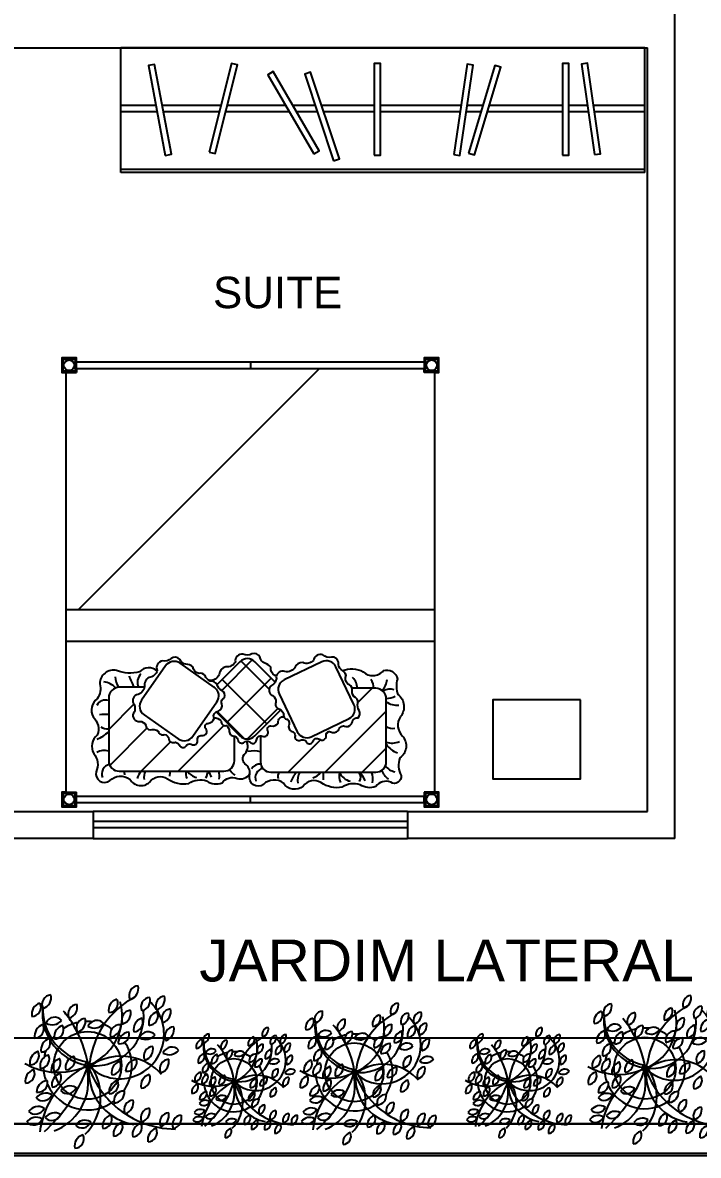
# Model space of a CAD drawing. Extents: x 130 to 509, y 87 to 225.
# Drawn here: x 340.6 to 343.83, y 150.93 to 156.33 of the extents above; entities that cross this region are included whole.
import ezdxf

# ---------------------------------------------------------------- set-up
doc = ezdxf.new("R2010")
doc.units = 0
doc.header["$LTSCALE"] = 7
doc.layers.get('0').update_dxf_attribs({"linetype": 'CONTINUOUS'})
for name, color, linetype in [('01', 7, 'CONTINUOUS'), ('02', 2, 'CONTINUOUS'), ('06', 6, 'CONTINUOUS'), ('20', 2, 'CONTINUOUS'), ('30', 3, 'CONTINUOUS'), ('60', 1, 'CONTINUOUS'), ('VEGET', 64, 'CONTINUOUS'), ('VEGET-I', 62, 'CONTINUOUS')]:
    doc.layers.add(name, color=color, linetype=linetype)
doc.styles.add('ARIAL', font='arial.ttf', dxfattribs={"height": 0.075})

# ---------------------------------------------------------------- blocks, each defined once
blk = doc.blocks.new('VEGET-01')
at = {"layer": 'VEGET'}
for centre, radius, start, end in [((0.1653, 0.2272), 0.0307, 93.3806, 204.4039), ((0.1269, 0.2496), 0.0376, 288.1787, 12.6121), ((-0.1163, 0.1977), 0.0307, 93.3806, 204.4039), ((-0.1548, 0.2202), 0.0376, 288.1787, 12.6121), ((0.2035, 0.1898), 0.0307, 93.3806, 204.4039), ((0.165, 0.2122), 0.0376, 288.1787, 12.6121), ((0.2511, 0.1938), 0.0307, 93.3806, 204.4039), ((0.2126, 0.2163), 0.0376, 288.1787, 12.6121), ((-0.1426, 0.1662), 0.0376, 107.1376, 191.571), ((-0.1807, 0.1893), 0.0307, 272.3395, 23.3629), ((-0.032, 0.1669), 0.0307, 93.3806, 204.4039), ((-0.0704, 0.1894), 0.0376, 288.1787, 12.6121), ((0.1057, 0.1788), 0.0376, 107.1376, 191.571), ((0.0676, 0.202), 0.0307, 272.3395, 23.3629), ((0.2704, 0.1525), 0.0307, 93.3806, 204.4039), ((0.2319, 0.175), 0.0376, 288.1787, 12.6121), ((-0.106, 0.1258), 0.0307, 43.8385, 154.8618), ((-0.1139, 0.1696), 0.0376, 238.6366, 323.07), ((-0.059, 0.1546), 0.001, 204.4039, 288.1787), ((-0.0052, 0.1217), 0.0307, 93.3806, 143.9816), ((-0.0437, 0.1441), 0.0376, 357.9665, 12.6121), ((0.1412, 0.1482), 0.0307, 93.3806, 204.4039), ((0.1027, 0.1707), 0.0376, 288.1787, 12.6121), ((0.1864, 0.1172), 0.0376, 107.1376, 191.571), ((0.1483, 0.1403), 0.0307, 272.3395, 23.3629), ((0.1756, 0.1521), 0.001, 23.3629, 107.1376), ((0.2354, 0.1377), 0.0376, 107.1376, 191.571), ((0.1973, 0.1609), 0.0307, 272.3395, 23.3629), ((0.2246, 0.1727), 0.001, 23.3629, 107.1376), ((-0.1331, 0.0966), 0.0376, 107.1376, 191.571), ((-0.1712, 0.1198), 0.0307, 272.3395, 23.3629), ((-0.1439, 0.1316), 0.001, 23.3629, 107.1376), ((-0.1329, 0.1384), 0.001, 154.8618, 238.6366), ((-0.0699, 0.0935), 0.0376, 107.1376, 178.7248), ((-0.0806, 0.1284), 0.001, 23.3629, 107.1376), ((-0.1079, 0.1166), 0.0307, 6.6283, 23.3629), ((0, 0), 0.1429, 102.1424, 122.7904), ((0, 0), 0.1429, 83.7908, 92.4658), ((0.0302, 0.1151), 0.0307, 43.8385, 118.6061), ((0.0223, 0.159), 0.0376, 317.9795, 323.07), ((0, 0), 0.1429, 56.4506, 69.4383), ((0.1041, 0.1014), 0.0307, 82.9891, 144.7784), ((0.0703, 0.1304), 0.0376, 316.379, 2.2207), ((0.1141, 0.136), 0.001, 204.4039, 288.1787), ((0.2433, 0.1402), 0.001, 204.4039, 288.1787), ((0.2807, 0.095), 0.0307, 93.3806, 204.4039), ((0.2422, 0.1174), 0.0376, 288.1787, 12.6121), ((-0.1126, 0.0514), 0.0376, 107.1376, 191.571), ((-0.1233, 0.0863), 0.001, 23.3629, 107.1376), ((-0.1506, 0.0746), 0.0307, 5.6463, 23.3629), ((0, 0), 0.1429, 138.7234, 147.1305), ((0, 0), 0.1429, 41.369, 46.9933), ((0.1364, 0.0707), 0.0376, 94.8883, 140.7607), ((0.1041, 0.1014), 0.0307, 303.7278, 11.1135), ((0, 0), 0.1429, 5.8965, 32.0556), ((0.1332, 0.1071), 0.001, 11.1135, 94.8883), ((0.1694, 0.0911), 0.001, 154.8618, 238.6366), ((0.1963, 0.0785), 0.0307, 43.8385, 154.8618), ((0.1885, 0.1224), 0.0376, 238.6366, 323.07), ((0.2536, 0.0827), 0.001, 204.4039, 288.1787), ((-0.149, 0.0097), 0.0376, 107.1376, 191.571), ((-0.187, 0.0328), 0.0307, 272.3395, 23.3629), ((-0.1597, 0.0446), 0.001, 23.3629, 107.1376), ((-0.1506, 0.0746), 0.0307, 272.3395, 301.6855), ((0, 0), 0.1429, 160.2012, 169.1247), ((0.2128, 0.0312), 0.0307, 93.3806, 204.4039), ((0.1743, 0.0537), 0.0376, 288.1787, 12.6121), ((0.2455, 0.0418), 0.001, 154.8618, 238.6366), ((0.2724, 0.0292), 0.0307, 43.8385, 154.8618), ((0.2646, 0.073), 0.0376, 238.6366, 323.07), ((-0.1157, -0.0014), 0.0376, 130.9791, 191.571), ((0.1607, -0.018), 0.0376, 94.8883, 119.6107), ((0.1285, 0.0127), 0.0307, 296.502, 11.1135), ((0.1576, 0.0185), 0.001, 11.1135, 94.8883), ((0.1857, 0.019), 0.001, 204.4039, 288.1787), ((0.2642, -0.0099), 0.0307, 93.3806, 204.4039), ((0.2257, 0.0126), 0.0376, 288.1787, 12.6121), ((-0.1632, -0.0488), 0.0376, 107.1376, 191.571), ((-0.2012, -0.0257), 0.0307, 272.3395, 23.3629), ((-0.174, -0.0139), 0.001, 23.3629, 107.1376), ((-0.1538, 0.0218), 0.0307, 272.3395, 291.0252), ((0, 0), 0.1429, 182.7695, 199.9307), ((0, 0), 0.1429, 325.0115, 354.0729), ((0.2101, -0.0646), 0.0376, 107.1376, 191.571), ((0.172, -0.0415), 0.0307, 272.3395, 23.3629), ((0.1993, -0.0297), 0.001, 23.3629, 107.1376), ((0.2371, -0.0222), 0.001, 204.4039, 288.1787), ((-0.1272, -0.0856), 0.0376, 100.9437, 179.3217), ((-0.1595, -0.0549), 0.0307, 260.0902, 348.9686), ((0, 0), 0.1429, 205.1648, 306.7226), ((-0.1348, -0.1261), 0.0376, 60.1046, 144.538), ((-0.1438, -0.0825), 0.0307, 225.3065, 336.3299), ((-0.1166, -0.0944), 0.001, 336.3299, 60.1046), ((0.0823, -0.0836), 0.0376, 277.7872, 2.2207), ((0.1161, -0.1127), 0.0307, 82.9891, 88.1757), ((-0.1595, -0.1693), 0.0376, 60.1046, 144.538), ((-0.1685, -0.1256), 0.0307, 225.3065, 336.3299), ((-0.1413, -0.1376), 0.001, 336.3299, 60.1046), ((0.1161, -0.1127), 0.0307, 183.5584, 194.0125), ((0.0873, -0.1199), 0.001, 194.0125, 277.7872), ((0.149, -0.1414), 0.0307, 93.3806, 204.4039), ((0.1106, -0.119), 0.0376, 288.1787, 12.6121), ((0.2025, -0.1682), 0.0307, 93.3806, 204.4039), ((0.164, -0.1457), 0.0376, 288.1787, 12.6121), ((-0.1657, -0.2042), 0.0376, 60.1046, 144.538), ((-0.1747, -0.1606), 0.0307, 225.3065, 336.3299), ((-0.1474, -0.1725), 0.001, 336.3299, 60.1046), ((-0.106, -0.1898), 0.0376, 60.1046, 144.538), ((-0.115, -0.1462), 0.0307, 225.3065, 336.3299), ((-0.0878, -0.1581), 0.001, 336.3299, 60.1046), ((-0.0086, -0.2138), 0.0376, 60.1046, 144.538), ((-0.0176, -0.1702), 0.0307, 225.3065, 336.3299), ((0.0097, -0.1821), 0.001, 336.3299, 60.1046), ((0.0863, -0.1954), 0.0376, 107.1376, 191.571), ((0.0483, -0.1723), 0.0307, 272.3395, 23.3629), ((0.0755, -0.1605), 0.001, 23.3629, 107.1376), ((0.122, -0.1537), 0.001, 204.4039, 288.1787), ((0.1754, -0.1804), 0.001, 204.4039, 288.1787), ((0.2642, -0.1826), 0.0307, 93.3806, 204.4039), ((0.2257, -0.1601), 0.0376, 288.1787, 12.6121), ((0.305, -0.1901), 0.0307, 93.3806, 204.4039), ((0.2666, -0.1676), 0.0376, 288.1787, 12.6121), ((0.1213, -0.2201), 0.0376, 107.1376, 191.571), ((0.0832, -0.1969), 0.0307, 272.3395, 23.3629), ((0.1105, -0.1852), 0.001, 23.3629, 107.1376), ((0.183, -0.2222), 0.0376, 107.1376, 191.571), ((0.1449, -0.199), 0.0307, 272.3395, 23.3629), ((0.1722, -0.1872), 0.001, 23.3629, 107.1376), ((0.2323, -0.2386), 0.0376, 107.1376, 191.571), ((0.1943, -0.2154), 0.0307, 272.3395, 23.3629), ((0.2216, -0.2037), 0.001, 23.3629, 107.1376), ((0.2371, -0.1948), 0.001, 204.4039, 288.1787), ((0.278, -0.2024), 0.001, 204.4039, 288.1787), ((-0.0042, -0.2592), 0.0376, 107.1376, 191.571), ((-0.0422, -0.236), 0.0307, 272.3395, 23.3629), ((-0.015, -0.2242), 0.001, 23.3629, 107.1376)]:
    blk.add_arc(centre, radius, start, end, dxfattribs=at)
at = {"layer": 'VEGET-I'}
for centre, radius in [((0.0002, 0.0009), 0.1093), ((0.0002, 0.0009), 0.1093), ((0.0017, 0.0009), 0.0101), ((0.0017, 0.0009), 0.0101)]:
    blk.add_circle(centre, radius, dxfattribs=at)
for centre, radius, start, end in [((0.2811, -0.0225), 0.2757, 117.331, 145.743), ((0.0279, 0.1813), 0.1719, 176.9672, 213.9632), ((-0.06, 0.1614), 0.1719, 339.4885, 15.0874), ((0.1041, 0.1014), 0.1434, 283.589, 45.6994), ((0.0261, 0.1713), 0.1719, 176.9672, 212.4166), ((-0.3509, -0.0531), 0.3568, 31.7655, 39.9955), ((0.0223, 0.159), 0.1594, 315.0896, 7.614), ((-0.1079, 0.1166), 0.0307, 272.3395, 6.6283), ((-0.3509, -0.0531), 0.3568, 8.699, 31.7655), ((-0.0052, 0.1217), 0.0307, 143.9816, 204.4039), ((-0.0437, 0.1441), 0.0376, 288.1787, 357.9665), ((0.0033, 0.1278), 0.001, 154.8618, 238.6366), ((0.0302, 0.1151), 0.0307, 118.6061, 154.8618), ((0.0223, 0.159), 0.0376, 238.6366, 317.9795), ((0.2811, -0.0225), 0.2757, 145.743, 172.7136), ((0.1041, 0.1014), 0.0307, 144.7784, 194.0125), ((-0.1506, 0.0746), 0.0307, 301.6855, 5.6463), ((0.0261, 0.1713), 0.1719, 212.4166, 261.0002), ((0.0279, 0.1813), 0.1719, 213.9632, 261.0002), ((-0.0699, 0.0935), 0.0376, 178.7248, 191.571), ((-0.0323, 0.1094), 0.001, 204.4039, 288.1787), ((-0.06, 0.1614), 0.1719, 291.0544, 339.4885), ((0.0753, 0.0942), 0.001, 194.0125, 277.7872), ((0.0703, 0.1304), 0.0376, 277.7872, 316.379), ((0.077, 0.0891), 0.001, 204.4039, 288.1787), ((0.1364, 0.0707), 0.0376, 140.7607, 179.3217), ((0.1041, 0.1014), 0.0307, 260.0902, 303.7278), ((0.0223, 0.159), 0.1594, 262.5928, 315.0896), ((-0.0941, 0.1962), 0.2176, 240.2296, 257.2662), ((-0.1538, 0.0218), 0.0307, 291.0252, 23.3629), ((-0.0941, 0.1962), 0.2176, 257.2662, 296.1341), ((-0.1157, -0.0014), 0.0376, 107.1376, 130.9791), ((-0.1265, 0.0335), 0.001, 23.3629, 107.1376), ((-0.0794, -0.014), 0.0376, 107.1376, 191.571), ((-0.1174, 0.0091), 0.0307, 272.3395, 23.3629), ((-0.0901, 0.0209), 0.001, 23.3629, 107.1376), ((-0.0335, -0.0061), 0.0376, 107.1376, 191.571), ((-0.0715, 0.017), 0.0307, 272.3395, 23.3629), ((-0.4763, 0.1634), 0.5049, 324.7643, 341.223), ((-0.0443, 0.0288), 0.001, 23.3629, 107.1376), ((0.1041, 0.1014), 0.1434, 224.4793, 283.589), ((0.2879, 0.097), 0.3018, 198.5602, 225.9215), ((-0.1294, -0.1001), 0.1719, 347.3863, 39.1633), ((0.1091, -0.1412), 0.1719, 79.6042, 124.9525), ((0.1152, -0.0219), 0.0376, 107.1376, 191.571), ((0.0771, 0.0012), 0.0307, 272.3395, 23.3629), ((0.1044, 0.013), 0.001, 23.3629, 107.1376), ((0.1607, -0.018), 0.0376, 119.6107, 179.3217), ((0.1091, -0.1412), 0.1719, 40.9195, 79.6042), ((0.0002, 0.0009), 0.1429, 353.703, 5.5399), ((-0.0778, -0.0615), 0.0376, 107.1376, 191.571), ((-0.1158, -0.0383), 0.0307, 272.3395, 23.3629), ((0.1196, -0.248), 0.2757, 117.331, 145.8123), ((-0.0885, -0.0265), 0.001, 23.3629, 107.1376), ((-0.169, -0.0502), 0.1719, 328.0833, 15.0874), ((0.1765, -0.0199), 0.1719, 176.9672, 221.8203), ((0.1285, 0.0127), 0.0307, 260.0902, 296.502), ((-0.1272, -0.0856), 0.0376, 94.8883, 100.9437), ((-0.1304, -0.0492), 0.001, 11.1135, 94.8883), ((-0.1595, -0.0549), 0.0307, 348.9686, 11.1135), ((-0.0559, -0.1028), 0.0376, 60.1046, 144.538), ((-0.0649, -0.0592), 0.0307, 225.3065, 336.3299), ((-0.0376, -0.0711), 0.001, 336.3299, 60.1046), ((0.1073, -0.0836), 0.0376, 107.1376, 191.571), ((0.0692, -0.0604), 0.0307, 272.3395, 23.3629), ((0.0965, -0.0487), 0.001, 23.3629, 107.1376), ((0.1196, -0.248), 0.2757, 145.8123, 172.7136), ((0.1161, -0.1127), 0.0307, 88.1757, 183.5584), ((-0.4763, 0.1634), 0.5049, 311.9854, 324.7643), ((-0.169, -0.0502), 0.1719, 291.0544, 328.0833), ((-0.1294, -0.1001), 0.1719, 315.1303, 347.3863), ((0.1765, -0.0199), 0.1719, 221.8203, 261.0002), ((0.2879, 0.097), 0.3018, 225.9215, 269.3964)]:
    blk.add_arc(centre, radius, start, end, dxfattribs=at)
blk = doc.blocks.new('*X4')
at = {"color": 0}
for p, q in [((8.5101, 8.6868), (8.6556, 8.8324)), ((8.8, 8.7009), (8.6711, 8.8298)), ((8.5421, 8.5421), (8.7542, 8.7542)), ((8.7753, 8.5488), (8.5632, 8.7609)), ((8.6867, 8.4606), (8.5521, 8.5953)), ((8.632, 8.4553), (8.7779, 8.6011))]:
    blk.add_line(p, q, dxfattribs=at)
blk = doc.blocks.new('*X3')
at = {"color": 0}
for p, q in [((8.7679, 8.7679), (8.986, 8.986)), ((9.0222, 8.8454), (9.1628, 8.986)), ((9.1344, 8.7809), (9.312, 8.9584)), ((9.1968, 8.6665), (9.3173, 8.7869))]:
    blk.add_line(p, q, dxfattribs=at)
blk = doc.blocks.new('*X2')
at = {"color": 0}
for p, q in [((7.9927, 8.8766), (8.1069, 8.9908)), ((7.9927, 8.6998), (8.2837, 8.9908)), ((8.3065, 8.8369), (8.4605, 8.9908)), ((8.2667, 8.797), (8.2798, 8.8101)), ((8.0605, 8.5908), (8.1278, 8.6582))]:
    blk.add_line(p, q, dxfattribs=at)

msp = doc.modelspace()

# ---------------------------------------------------------------- hatches: boundary and pattern name
at = {"layer": '20', "linetype": 'Continuous'}
h = msp.add_hatch(dxfattribs=at)
h.set_pattern_fill('ANSI34', color=256, style=0)
h.set_pattern_definition([(45, (62.86, -12.228), (-13.4704, 13.4704), []), (45, (67.351, -12.228), (-13.4704, 13.4704), []), (45, (71.841, -12.228), (-13.4704, 13.4704), []), (45, (76.331, -12.228), (-13.4704, 13.4704), [])])
h.paths.add_polyline_path([(342.5714, 154.6589), (342.5214, 154.6589), (342.5214, 154.6789), (340.8614, 154.6789), (340.8614, 154.6589), (340.8114, 154.6589), (340.8114, 153.5289), (342.5714, 153.5289)])

# ---------------------------------------------------------------- linework, layer by layer
at = {"layer": '01'}
for p, q in [((340.9414, 152.5671), (340.9414, 152.4371)), ((342.4414, 152.5671), (342.4414, 152.4371)), ((340.9414, 152.4371), (342.4414, 152.4371))]:
    msp.add_line(p, q, dxfattribs=at)
at = {"layer": '02'}
for p, q in [((342.4414, 152.5671), (340.9414, 152.5671)), ((340.9414, 152.4371), (342.4414, 152.4371)), ((338.3564, 151.4871), (346.7364, 151.4871))]:
    msp.add_line(p, q, dxfattribs=at)
at = {"layer": '06'}
for p, q in [((343.7164, 152.4371), (343.7164, 156.4442)), ((339.7964, 156.2071), (343.5864, 156.2071)), ((343.5864, 152.5671), (343.5864, 156.2071)), ((339.7964, 152.5671), (340.9414, 152.5671)), ((342.4414, 152.5671), (343.5864, 152.5671)), ((340.9414, 152.4371), (339.2914, 152.4371)), ((343.7164, 152.4371), (342.4414, 152.4371)), ((323.8064, 151.0771), (348.5564, 151.0771)), ((348.5564, 151.0771), (338.3564, 151.0771)), ((323.6564, 150.9271), (348.7064, 150.9271))]:
    msp.add_line(p, q, dxfattribs=at)
at = {"layer": '20'}
for p, q in [((343.5737, 156.2071), (341.0737, 156.2071)), ((341.0737, 155.6121), (341.0737, 156.2071)), ((343.5737, 155.6121), (343.5737, 156.2071)), ((341.2465, 155.9021), (341.0704, 155.9021)), ((341.2409, 155.9321), (341.0737, 155.9321)), ((341.2465, 155.9021), (341.0737, 155.9021)), ((341.2409, 155.9321), (341.0779, 155.9321)), ((341.5509, 155.9321), (341.271, 155.9321)), ((341.5509, 155.9321), (341.271, 155.9321)), ((341.5434, 155.9021), (341.2766, 155.9021)), ((341.5434, 155.9021), (341.2766, 155.9021)), ((341.8782, 155.9021), (341.5738, 155.9021)), ((341.8608, 155.9321), (341.5813, 155.9321)), ((342.0004, 155.9321), (341.895, 155.9321)), ((342.0104, 155.9021), (341.9125, 155.9021)), ((342.2828, 155.9321), (342.0316, 155.9321)), ((342.2828, 155.9021), (342.0416, 155.9021)), ((342.6968, 155.9321), (342.3124, 155.9321)), ((342.6923, 155.9021), (342.3124, 155.9021)), ((342.7912, 155.9021), (342.7222, 155.9021)), ((342.8002, 155.9321), (342.7266, 155.9321)), ((343.1813, 155.9021), (342.8221, 155.9021)), ((343.1813, 155.9321), (342.8311, 155.9321)), ((343.2995, 155.9321), (343.2108, 155.9321)), ((343.3038, 155.9021), (343.2108, 155.9021)), ((343.5737, 155.9321), (343.3294, 155.9321)), ((343.5737, 155.9021), (343.3337, 155.9021)), ((343.5737, 155.6271), (341.0737, 155.6271)), ((343.5737, 155.6121), (341.0737, 155.6121)), ((340.8114, 154.6589), (340.8614, 154.6589)), ((340.8614, 154.6789), (340.8614, 154.7089)), ((340.8614, 154.6789), (342.5214, 154.6789)), ((341.6914, 154.7089), (341.6914, 154.6789)), ((342.5214, 154.7089), (342.5214, 154.6789)), ((342.5714, 154.6589), (342.5214, 154.6589)), ((340.8114, 153.5289), (342.5714, 153.5289)), ((340.8114, 153.3789), (342.5714, 153.3789)), ((341.52, 153.1586), (341.5196, 153.1582)), ((340.8114, 152.6589), (340.8614, 152.6589)), ((342.5714, 152.6589), (342.5214, 152.6589)), ((340.8614, 152.6089), (340.8614, 152.6389)), ((340.8614, 152.6389), (342.5214, 152.6389)), ((341.6914, 152.6089), (341.6914, 152.6389)), ((342.5214, 152.6089), (342.5214, 152.6389))]:
    msp.add_line(p, q, dxfattribs=at)
for points in [[(341.2855, 155.6941), (341.3145, 155.6996), (341.2342, 156.1283), (341.2052, 156.1229)], [(341.4953, 155.7097), (341.524, 155.7026), (341.6297, 156.1258), (341.6011, 156.1329)], [(342.2828, 155.6955), (342.3124, 155.6955), (342.3124, 156.1317), (342.2828, 156.1317)], [(342.6621, 155.6981), (342.6913, 155.6937), (342.7552, 156.1252), (342.726, 156.1296)], [(342.7323, 155.7055), (342.7606, 155.697), (342.8859, 156.1148), (342.8575, 156.1233)], [(343.1813, 155.6955), (343.2108, 155.6955), (343.2108, 156.1317), (343.1813, 156.1317)], [(343.3329, 155.6979), (343.3622, 155.7021), (343.3006, 156.1339), (343.2713, 156.1297)], [(341.995, 155.7019), (342.0205, 155.7168), (341.8008, 156.0936), (341.7753, 156.0787)], [(342.0885, 155.6677), (342.1165, 155.6771), (341.9787, 156.0909), (341.9506, 156.0816)], [(340.8614, 154.7089), (340.8614, 154.7289), (340.7914, 154.7289), (340.7914, 154.6589), (340.8114, 154.6589), (340.8114, 152.6589), (340.7914, 152.6589), (340.7914, 152.5889), (340.8614, 152.5889), (340.8614, 152.6089), (342.5214, 152.6089), (342.5214, 152.5889), (342.5914, 152.5889), (342.5914, 152.6589), (342.5714, 152.6589), (342.5714, 154.6589), (342.5914, 154.6589), (342.5914, 154.7289), (342.5214, 154.7289), (342.5214, 154.7089)], [(340.7974, 154.6649), (340.7974, 154.7229), (340.8554, 154.7229), (340.8554, 154.6649)], [(342.5274, 154.7229), (342.5854, 154.7229), (342.5854, 154.6649), (342.5274, 154.6649)], [(343.267, 153.0987), (342.8482, 153.0987), (342.8482, 152.7222), (343.267, 152.7222)], [(340.7974, 152.6529), (340.7974, 152.5949), (340.8554, 152.5949), (340.8554, 152.6529)], [(342.5274, 152.5949), (342.5854, 152.5949), (342.5854, 152.6529), (342.5274, 152.6529)]]:
    msp.add_lwpolyline(points, close=True, dxfattribs=at)
for points in [[(340.8614, 154.6789), (340.8614, 154.6589)], [(342.5214, 154.6589), (342.5214, 154.6789)], [(341.52, 153.1586), (341.5191, 153.1586)], [(340.8614, 152.6389), (340.8614, 152.6589)], [(342.5214, 152.6589), (342.5214, 152.6389)]]:
    msp.add_lwpolyline(points, dxfattribs=at)
for points in [[(341.8163, 153.214, 0.068986), (341.808, 153.2154, -0.330079), (341.7894, 153.2537, 0.149681), (341.7597, 153.2731, -0.280315), (341.737, 153.3031, 0.395478), (341.6986, 153.318, -0.258424), (341.6562, 153.3168, 0.49816), (341.6198, 153.2788, -0.315903), (341.5741, 153.2561, 0.342874), (341.5421, 153.22, -0.349103), (341.4951, 153.1919, 0.02521), (341.4922, 153.1913, -0.039688)], [(341.8509, 153.033, 0.50546), (341.868, 153.0061, -0.3462), (341.8743, 152.9746, 0.422858), (341.895, 152.9468, -0.280529), (341.904, 152.9198, 0.523802), (341.9354, 152.9081, -0.394143), (341.9597, 152.8947, 0.511586), (341.9894, 152.8991, -0.550738), (342.0208, 152.9108, 0.664723), (342.0532, 152.9279, -0.61809), (342.0739, 152.9468, 0.315846), (342.1116, 152.9522, -0.50955), (342.1467, 152.9719, 0.403924), (342.1782, 152.9935, -0.416944), (342.2051, 153.0124, 0.343276), (342.2105, 153.0483, -0.209993), (342.2045, 153.0834, 0.371457), (342.1846, 153.1143, -0.221594), (342.1777, 153.1499, 0.281917), (342.1564, 153.174, -0.330079), (342.1488, 153.2158, 0.149681), (342.1255, 153.2426, -0.280315), (342.1118, 153.2776, 0.395478), (342.0788, 153.3023, -0.258424), (342.0376, 153.3126, 0.49816), (341.9923, 153.2858, -0.315903), (341.9421, 153.2762, 0.342874), (341.9016, 153.2502, -0.349103), (341.8488, 153.2357, 0.509036), (341.8158, 153.2007, -0.039688), (341.8096, 153.1834, -0.213394), (341.7915, 153.1675, 0.582394), (341.7978, 153.1187, -0.297556), (341.8135, 153.088, 0.338095), (341.8202, 153.0584, -0.217899), (341.851, 153.0337)], [(341.2523, 152.9488, 0.50546), (341.2807, 152.9341, -0.3462), (341.302, 152.9101, 0.422858), (341.3338, 152.8965, -0.280529), (341.3552, 152.8777, 0.523802), (341.3883, 152.8835, -0.394143), (341.416, 152.8841, 0.511586), (341.4394, 152.9029, -0.550738), (341.4607, 152.9289, 0.664723), (341.48, 152.9599, -0.61809), (341.4884, 152.9866, 0.315846), (341.5183, 153.0103, -0.50955), (341.5386, 153.045, 0.403924), (341.5549, 153.0795, -0.416944), (341.5687, 153.1094, 0.343276), (341.5553, 153.1432, -0.209993), (341.5324, 153.1704, 0.371457), (341.4996, 153.1871, -0.221594), (341.4757, 153.2144, 0.281917), (341.4452, 153.2245, -0.330079), (341.4176, 153.2568, 0.149681), (341.3839, 153.2682, -0.280315), (341.3544, 153.2915, 0.395478), (341.3135, 153.2962, -0.258424), (341.2727, 153.2844, 0.49816), (341.2471, 153.2384, -0.315903), (341.2086, 153.2049, 0.342874), (341.1867, 153.1619, -0.349103), (341.1483, 153.1228, 0.509036), (341.1375, 153.076, -0.039688), (341.1409, 153.0579, -0.213394), (341.1332, 153.0351, 0.582394), (341.1632, 152.996, -0.297556), (341.1923, 152.9774, 0.338095), (341.213, 152.9553, -0.217899), (341.252, 152.9494)], [(341.8096, 153.1834), (341.7126, 153.2804, 0.414214), (341.6419, 153.2805), (341.5322, 153.1708)], [(341.2462, 153.2353, 0.421688), (341.1626, 153.2329, -0.170798), (341.0533, 153.2386, 0.491203), (340.9736, 153.1749, -0.218539), (340.9604, 153.1039, 0.369892), (340.941, 153.0173, -0.315467), (340.9608, 152.9307, 0.372099), (340.9441, 152.8426, -0.28769), (340.9554, 152.7559, 0.699805), (341.0211, 152.7134, -0.377458), (341.1165, 152.7198, 0.465753), (341.2107, 152.7056, -0.415921), (341.2958, 152.7224, 0.205167), (341.3976, 152.7005, -0.23131), (341.4827, 152.7121, 0.247323), (341.5562, 152.7026, -0.35731), (341.6284, 152.7237, 0.309881), (341.6894, 152.7453)], [(342.131, 153.2387, -0.207616), (342.2295, 153.2326, 0.43175), (342.3262, 153.2378, -0.458775), (342.3932, 153.1978, 0.173719), (342.3958, 153.1244, -0.423238), (342.4074, 153.0187, 0.361242), (342.4177, 152.9259, -0.439402), (342.4048, 152.8216, 0.230706), (342.4112, 152.7378, -0.641938), (342.361, 152.7056, 0.35828), (342.2901, 152.685, -0.251824), (342.2153, 152.694, 0.23131), (342.1302, 152.6824, -0.205167), (342.0283, 152.7043, 0.382818), (341.9432, 152.6876, -0.465753), (341.8491, 152.7017, 0.37309), (341.7537, 152.6953, -0.699805), (341.688, 152.7378, 0.303606), (341.6712, 152.7881, -0.513201), (341.6673, 152.8435, 0.303131), (341.6729, 152.902)], [(341.1863, 153.1586), (341.0653, 153.1586, 0.414214), (341.0153, 153.1086), (341.0153, 152.8086, 0.414214), (341.0653, 152.7586), (341.5653, 152.7586, 0.414214), (341.6153, 152.8086), (341.6153, 152.9259)], [(341.7398, 152.9268), (341.7398, 152.8038, 0.414214), (341.7898, 152.7538), (342.2898, 152.7538, 0.414214), (342.3398, 152.8038), (342.3398, 153.1038, 0.414214), (342.2898, 153.1538), (342.1767, 153.1538)], [(341.5276, 153.0412), (341.6418, 152.9269, 0.414214), (341.7125, 152.9269), (341.8365, 153.0508)], [(341.5171, 153.0135, -0.208583), (341.5517, 152.9979)], [(341.5519, 152.9973, 0.50546), (341.5756, 152.9759, -0.3462), (341.5901, 152.9473, 0.422858), (341.6176, 152.9261, -0.280529), (341.6335, 152.9026, 0.523802), (341.6669, 152.8998, -0.394143), (341.6939, 152.8934, 0.511586), (341.7213, 152.9057, -0.550738), (341.7484, 152.9254, 0.664723), (341.775, 152.9506, -0.61809), (341.7898, 152.9744, 0.315846), (341.8247, 152.9897, -0.50955), (341.8532, 153.0182)]]:
    msp.add_lwpolyline(points, format="xyb", dxfattribs=at)
for points in [[(341.1839, 153.0271), (341.3477, 152.9124, 0.414214), (341.4173, 152.9247), (341.5321, 153.0885, 0.414214), (341.5198, 153.1581), (341.356, 153.2728, 0.414214), (341.2863, 153.2606), (341.1716, 153.0967, 0.414214)], [(342.0326, 153.2799), (341.8523, 153.1934, 0.414214), (341.8288, 153.1267), (341.9153, 152.9464, 0.414214), (341.982, 152.9229), (342.1624, 153.0094, 0.414214), (342.1858, 153.0761), (342.0993, 153.2564, 0.414214)]]:
    msp.add_lwpolyline(points, format="xyb", close=True, dxfattribs=at)
for centre in [(340.8264, 154.6939), (342.5564, 154.6939), (340.8264, 152.6239), (342.5564, 152.6239)]:
    msp.add_circle(centre, 0.025, dxfattribs=at)
for centre, radius, start, end in [((341.1421, 153.2134), 0.0964, 182.8743, 214.7202), ((341.2397, 153.2417), 0.1297, 192.9285, 219.8203), ((341.2124, 153.182), 0.0597, 136.4924, 203.082), ((342.1381, 153.1573), 0.0626, 356.7966, 48.8237), ((340.9775, 153.0872), 0.0986, 43.9608, 81.2349), ((342.2041, 153.1525), 0.0762, 0.966, 34.3117), ((342.2462, 153.2084), 0.099, 318.8154, 352.5281), ((342.3575, 153.0856), 0.0637, 70.9707, 121.3797), ((341.0016, 153.048), 0.0497, 73.949, 151.0263), ((342.3378, 153.2003), 0.0949, 271.2349, 298.4018), ((342.3906, 153.1593), 0.086, 233.8669, 275.8066), ((340.9975, 152.8674), 0.1616, 83.6822, 99.3634), ((341.8052, 153.0355), 0.0458, 356.841, 357.6844), ((340.869, 153.1086), 0.2183, 294.6207, 312.0854), ((341.0116, 153.0232), 0.0634, 237.2725, 273.3722), ((342.3695, 153.0169), 0.0544, 236.9086, 282.6171), ((342.3674, 152.9751), 0.0829, 250.6129, 294.8888), ((342.4265, 152.9462), 0.1051, 214.4694, 251.6025), ((340.9939, 152.7854), 0.0721, 72.6857, 119.7676), ((341.7084, 152.7022), 0.1526, 78.1165, 100.9024), ((341.0278, 152.7455), 0.0457, 101.7119, 201.8109), ((341.6592, 152.8036), 0.0763, 209.0187, 237.0914), ((341.7385, 152.7418), 0.0507, 87.014, 146.8133), ((341.7604, 152.7274), 0.0457, 101.7119, 201.8109), ((342.3921, 152.8227), 0.0679, 214.1652, 260.1912), ((341.1215, 152.7505), 0.0317, 165.2799, 197.6474), ((341.2541, 152.6949), 0.1065, 143.2626, 163.8911), ((341.2609, 152.7313), 0.0772, 159.288, 189.2194), ((341.1865, 152.754), 0.122, 351.237, 2.1555), ((341.4696, 152.7535), 0.0869, 176.6559, 200.5145), ((341.4543, 152.8043), 0.0782, 215.7791, 255.6332), ((341.4517, 152.7483), 0.0345, 322.1975, 17.3684), ((341.4024, 152.6917), 0.1108, 20.1598, 37.1064), ((341.453, 152.7377), 0.0908, 348.9769, 13.3324), ((341.8541, 152.7325), 0.0317, 137.6352, 197.6474), ((341.9867, 152.6768), 0.1065, 133.6858, 163.8911), ((341.9935, 152.7132), 0.0772, 148.2505, 189.2194), ((341.9718, 152.7899), 0.0656, 286.2617, 326.6048), ((341.9191, 152.7359), 0.122, 351.237, 8.4395), ((342.2022, 152.7354), 0.0869, 167.7899, 200.5145), ((342.1869, 152.7862), 0.0782, 204.4837, 255.6332), ((342.1843, 152.7302), 0.0345, 322.1975, 43.2222), ((342.1349, 152.6737), 0.1108, 20.1598, 46.3387), ((342.1856, 152.7196), 0.0908, 348.9769, 22.1667), ((342.3918, 152.7856), 0.0763, 197.1062, 237.0914)]:
    msp.add_arc(centre, radius, start, end, dxfattribs=at)
at = {"layer": '30'}
for p, q in [((342.4414, 152.5188), (340.9414, 152.5188)), ((340.9414, 152.4893), (342.4414, 152.4893))]:
    msp.add_line(p, q, dxfattribs=at)
at = {"layer": '60'}
msp.add_line((340.4664, 150.9371), (344.2885, 150.9371), dxfattribs=at)

# ---------------------------------------------------------------- block references
at = {"layer": '01'}
for p, xscale, yscale, zscale in [((340.9142, 151.3545), 1.476874646475661, 1.476874646475661, 1.476874646475661), ((343.5737, 151.3415), 1.346605513677132, 1.346605513677132, 1.346605513677132), ((342.1867, 151.322), 1.284058644543187, 1.284058644543187, 1.284058644543187)]:
    msp.add_blockref('VEGET-01', p, dxfattribs=dict(at, xscale=xscale, yscale=yscale, zscale=zscale))
for p in [(341.6128, 151.2781), (342.9191, 151.2781)]:
    msp.add_blockref('VEGET-01', p, dxfattribs=at)
at = {"layer": '20', "rotation": 180}
for name in ['*X4', '*X2', '*X3']:
    msp.add_blockref(name, (350.3326, 161.7446), dxfattribs=at)

# ---------------------------------------------------------------- texts
at = {"layer": '01', "insert": (343.8074, 151.8546), "char_height": 0.2, "attachment_point": 6, "style": 'ARIAL'}
msp.add_mtext('JARDIM LATERAL', dxfattribs=at)
at = {"layer": '02', "style": 'ARIAL'}
msp.add_text('SUITE', height=0.15, dxfattribs=at).set_placement((341.5131, 154.9659))

doc.saveas('drawing.dxf')
